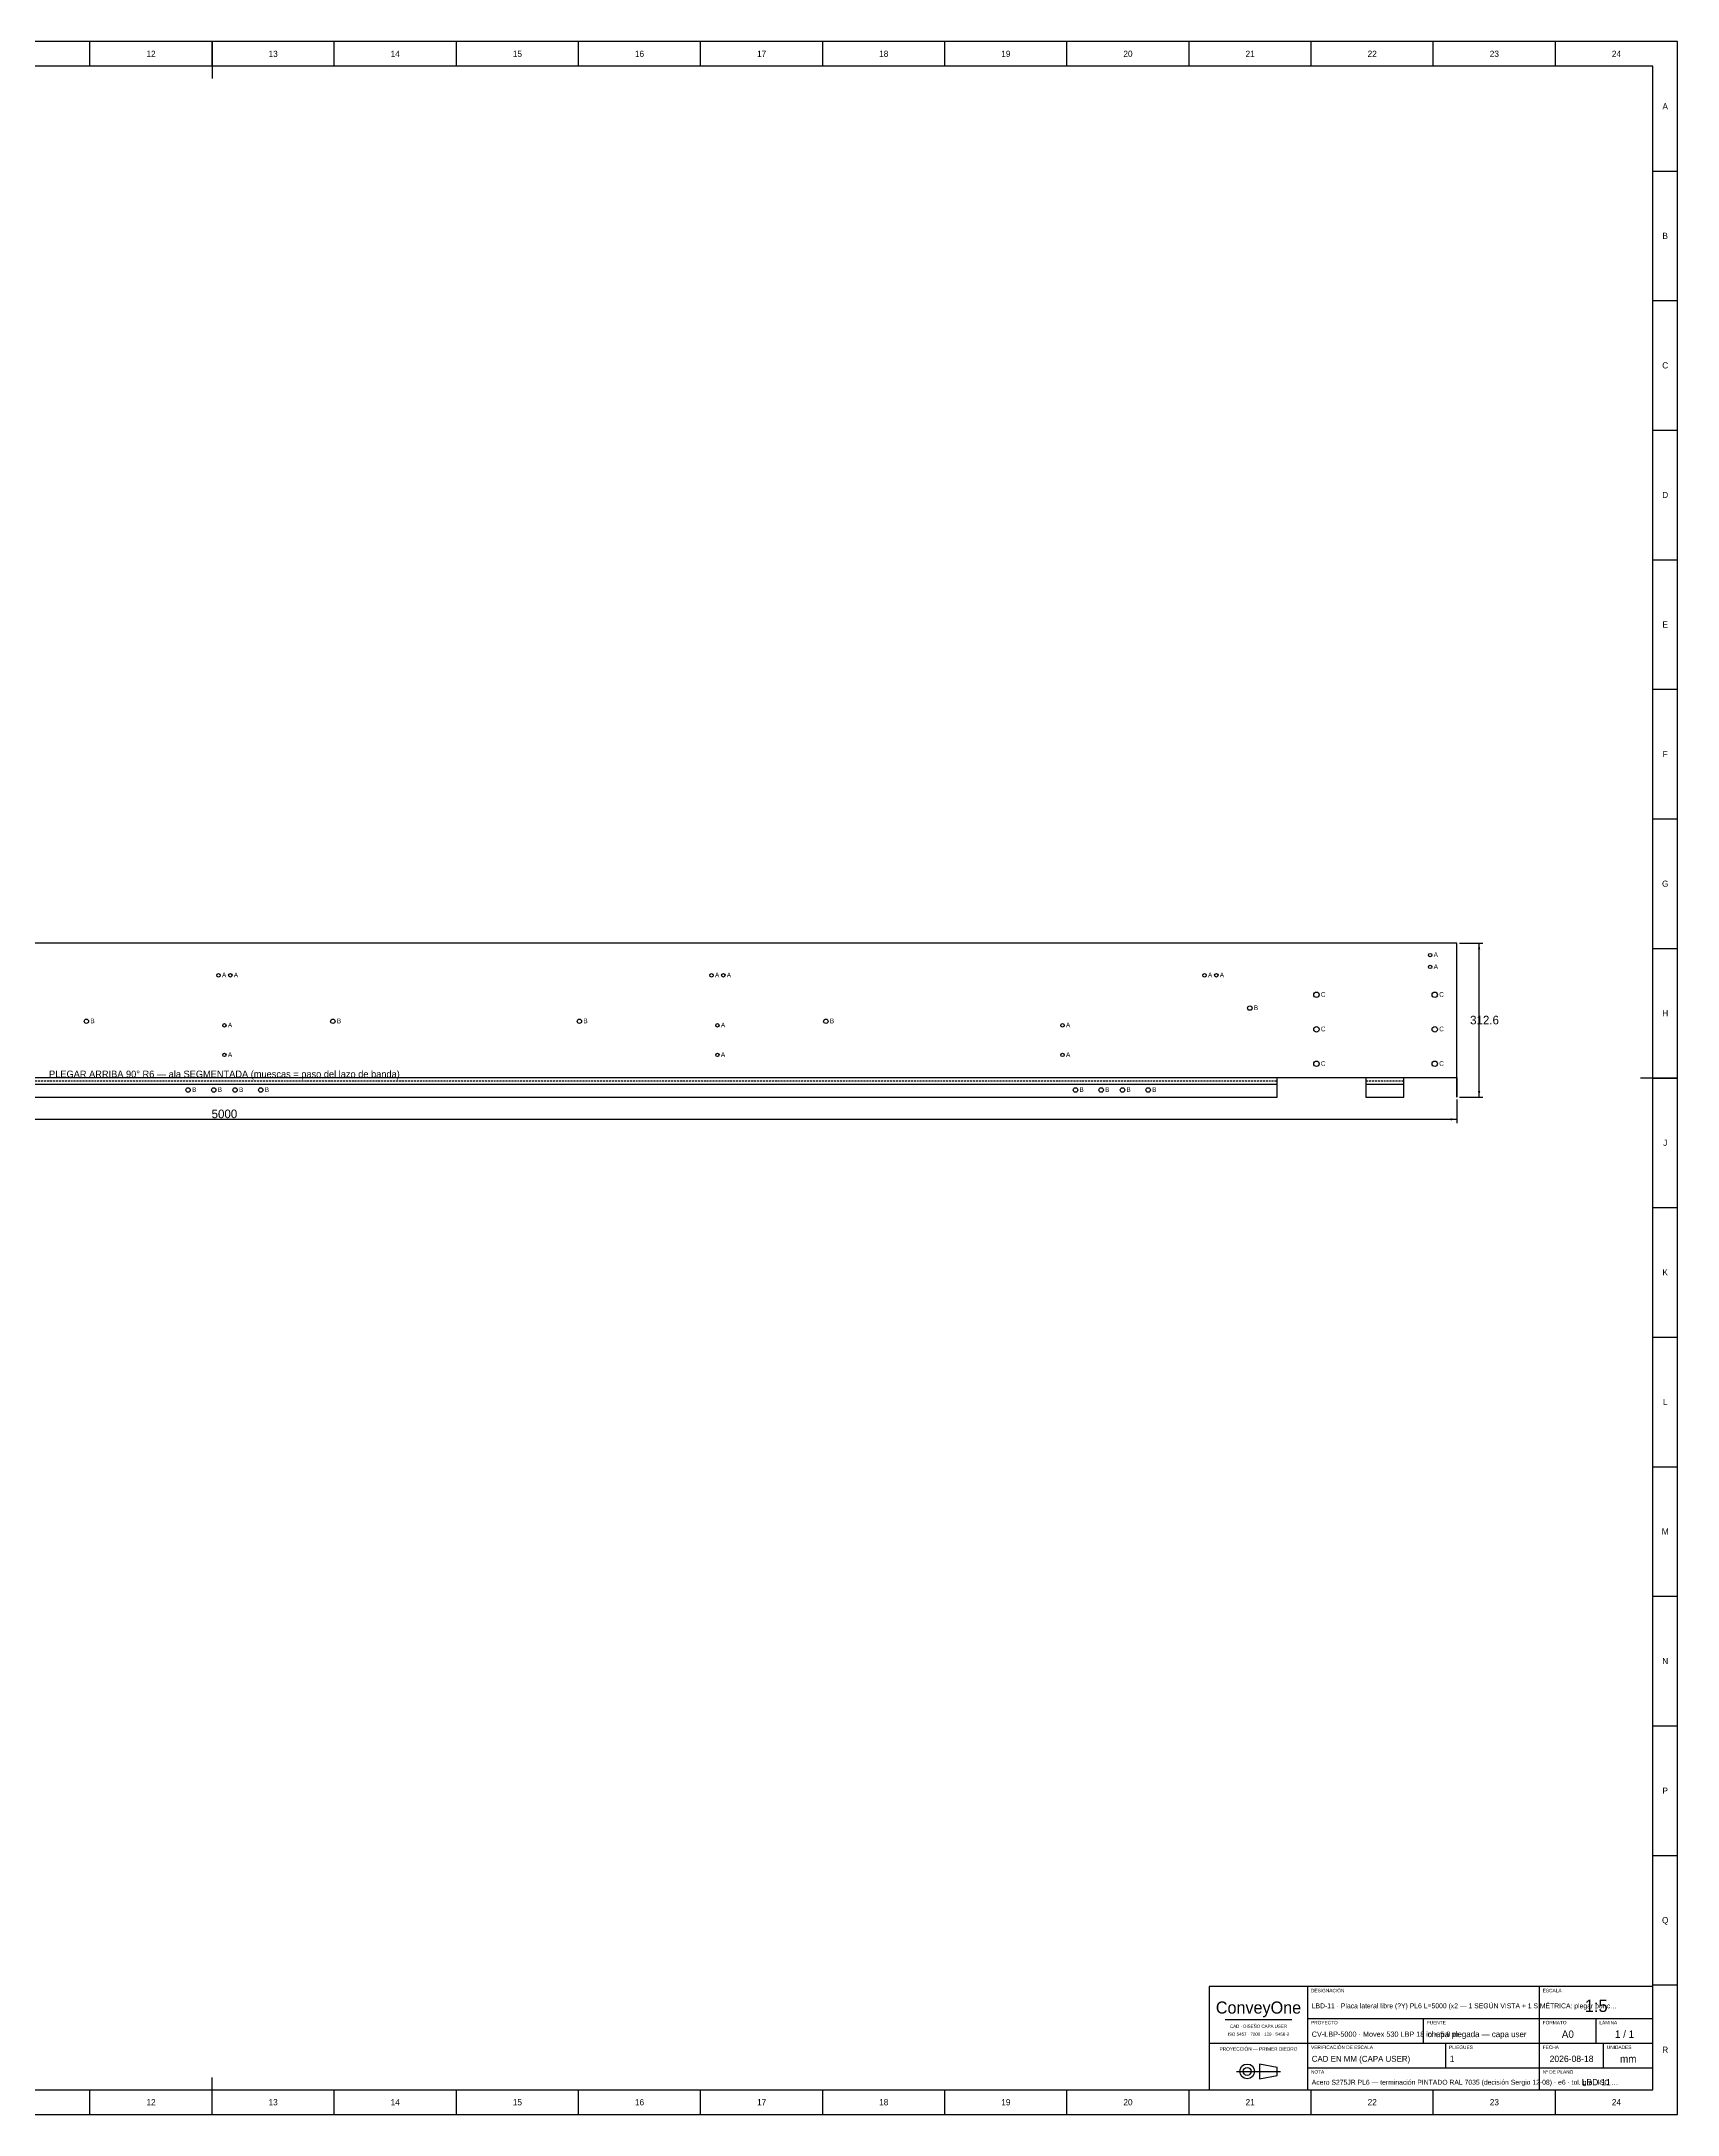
# Model space of a CAD drawing. Extents: x 0 to 5945, y 0 to 4205.
# Drawn here: x 2626 to 5945, y 0 to 4205 of the extents above; entities that cross this region are included whole.
import ezdxf
from ezdxf.enums import TextEntityAlignment as Align

# ---------------------------------------------------------------- set-up
doc = ezdxf.new("R2010")
doc.units = 0
doc.linetypes.add('DASHED', pattern=[6, 4, -2])
for name, color, linetype in [('COTAS', 7, 'CONTINUOUS'), ('FINA', 7, 'CONTINUOUS'), ('NORMA', 7, 'CONTINUOUS'), ('PLIEGUE', 1, 'DASHED'), ('TEXTO', 7, 'CONTINUOUS'), ('VISIBLE', 7, 'CONTINUOUS')]:
    doc.layers.add(name, color=color, linetype=linetype)

msp = doc.modelspace()

# ---------------------------------------------------------------- linework, layer by layer
at = {"layer": 'COTAS'}
for p, q in [((5502.5, 2376.285), (5550, 2376.285)), ((5542.5, 2063.715), (5542.5, 2376.285)), ((5502.5, 2063.715), (5550, 2063.715)), ((497.5, 2018.715), (5497.5, 2018.715)), ((5497.5, 2058.715), (5497.5, 2011.215))]:
    msp.add_line(p, q, dxfattribs=at)
for points in [[(5542.5, 2376.285), (5544.75, 2363.785), (5540.25, 2363.785)], [(5542.5, 2063.715), (5544.75, 2076.215), (5540.25, 2076.215)], [(5497.5, 2018.715), (5485, 2020.965), (5485, 2016.465)]]:
    msp.add_solid(points, dxfattribs=at)
at = {"layer": 'FINA'}
for p, q in [((5945, 4205), (0, 4205)), ((2724.7917, 4155), (2724.7917, 4205)), ((2972.5, 4155), (2972.5, 4205)), ((3220.2083, 4155), (3220.2083, 4205)), ((3467.9167, 4155), (3467.9167, 4205)), ((3715.625, 4155), (3715.625, 4205)), ((3963.3333, 4155), (3963.3333, 4205)), ((4211.0417, 4155), (4211.0417, 4205)), ((4458.75, 4155), (4458.75, 4205)), ((4706.4583, 4155), (4706.4583, 4205)), ((4954.1667, 4155), (4954.1667, 4205)), ((5201.875, 4155), (5201.875, 4205)), ((5449.5833, 4155), (5449.5833, 4205)), ((5697.2917, 4155), (5697.2917, 4205)), ((5945, 0), (5945, 4205)), ((5895, 3942.1875), (5945, 3942.1875)), ((5895, 3679.375), (5945, 3679.375)), ((5895, 3416.5625), (5945, 3416.5625)), ((5895, 3153.75), (5945, 3153.75)), ((5895, 2890.9375), (5945, 2890.9375)), ((5895, 2628.125), (5945, 2628.125)), ((5895, 2365.3125), (5945, 2365.3125)), ((1095.67, 2103.285), (5132.94, 2103.285)), ((5312.94, 2103.285), (5389.84, 2103.285)), ((5895, 2102.5), (5945, 2102.5)), ((1095.67, 2089.715), (5132.94, 2089.715)), ((5312.94, 2089.715), (5389.84, 2089.715)), ((5895, 1839.6875), (5945, 1839.6875)), ((5895, 1576.875), (5945, 1576.875)), ((5895, 1314.0625), (5945, 1314.0625)), ((5895, 1051.25), (5945, 1051.25)), ((5895, 788.4375), (5945, 788.4375)), ((5895, 525.625), (5945, 525.625)), ((5895, 262.8125), (5945, 262.8125)), ((5027.5, 193), (5162.5, 193)), ((5195, 195), (5665, 195)), ((5430, 145), (5430, 195)), ((5665, 195), (5895, 195)), ((5780, 145), (5780, 195)), ((4995, 145), (5195, 145)), ((5195, 145), (5665, 145)), ((5475, 95), (5475, 145)), ((5665, 145), (5895, 145)), ((5795, 95), (5795, 145)), ((5050.15, 87.5), (5139.85, 87.5)), ((5195, 95), (5665, 95)), ((5665, 95), (5895, 95)), ((2724.7917, 0), (2724.7917, 50)), ((2972.5, 0), (2972.5, 50)), ((3220.2083, 0), (3220.2083, 50)), ((3467.9167, 0), (3467.9167, 50)), ((3715.625, 0), (3715.625, 50)), ((3963.3333, 0), (3963.3333, 50)), ((4211.0417, 0), (4211.0417, 50)), ((4458.75, 0), (4458.75, 50)), ((4706.4583, 0), (4706.4583, 50)), ((4954.1667, 0), (4954.1667, 50)), ((5201.875, 0), (5201.875, 50)), ((5449.5833, 0), (5449.5833, 50)), ((5697.2917, 0), (5697.2917, 50)), ((0, 0), (5945, 0))]:
    msp.add_line(p, q, dxfattribs=at)
at = {"layer": 'NORMA'}
for p, q in [((2972.5, 4205), (2972.5, 4130)), ((5895, 4155), (100, 4155)), ((5895, 50), (5895, 4155)), ((5945, 2102.5), (5870, 2102.5)), ((5895, 260), (4995, 260)), ((4995, 260), (4995, 50)), ((5195, 50), (5195, 260)), ((5665, 50), (5665, 260)), ((5895, 50), (5895, 260)), ((100, 50), (5895, 50)), ((2972.5, 0), (2972.5, 75)), ((4995, 50), (5895, 50))]:
    msp.add_line(p, q, dxfattribs=at)
at = {"layer": 'PLIEGUE'}
for p, q in [((1095.67, 2096.505), (5132.94, 2096.505)), ((5312.94, 2096.505), (5389.84, 2096.505))]:
    msp.add_line(p, q, dxfattribs=at)
at = {"layer": 'TEXTO'}
for p, q in [((5132.95, 95.55), (5097.3, 102.45)), ((5097.3, 102.45), (5097.3, 72.55)), ((5132.95, 79.45), (5132.95, 95.55)), ((5097.3, 72.55), (5132.95, 79.45))]:
    msp.add_line(p, q, dxfattribs=at)
for radius in [14.95, 8.05]:
    msp.add_circle((5072, 87.5), radius, dxfattribs=at)
at = {"layer": 'VISIBLE'}
for p, q in [((5497.5, 2376.285), (497.5, 2376.285)), ((5497.5, 2063.715), (5497.5, 2376.285)), ((5132.94, 2063.715), (5132.94, 2103.285)), ((5132.94, 2103.285), (5312.94, 2103.285)), ((5312.94, 2103.285), (5312.94, 2063.715)), ((5389.84, 2063.715), (5389.84, 2103.285)), ((5389.84, 2103.285), (5497.5, 2103.285)), ((5497.5, 2103.285), (5497.5, 2063.715)), ((1095.67, 2063.715), (5132.94, 2063.715)), ((5312.94, 2063.715), (5389.84, 2063.715))]:
    msp.add_line(p, q, dxfattribs=at)
for centre, radius in [((5443.3, 2351.835), 3.5), ((2985.5, 2310.785), 3.5), ((3009.5, 2310.785), 3.5), ((3985.5, 2310.785), 3.5), ((4009.5, 2310.785), 3.5), ((4985.5, 2310.785), 3.5), ((5009.5, 2310.785), 3.5), ((5443.3, 2327.835), 3.5), ((5212.5, 2271.285), 5.5), ((5452.5, 2271.285), 5.5), ((5077.5, 2244.285), 4.5), ((2717.5, 2217.535), 4.5), ((2997.5, 2209.285), 3.5), ((3217.5, 2217.535), 4.5), ((3717.5, 2217.535), 4.5), ((3997.5, 2209.285), 3.5), ((4217.5, 2217.535), 4.5), ((4697.5, 2209.285), 3.5), ((5212.5, 2201.285), 5.5), ((5452.5, 2201.285), 5.5), ((2997.5, 2149.285), 3.5), ((3997.5, 2149.285), 3.5), ((4697.5, 2149.285), 3.5), ((5212.5, 2131.285), 5.5), ((5452.5, 2131.285), 5.5), ((2923.8, 2078.215), 4.5), ((2975.9, 2078.215), 4.5), ((3019.1, 2078.215), 4.5), ((3071.2, 2078.215), 4.5), ((4723.8, 2078.215), 4.5), ((4775.9, 2078.215), 4.5), ((4819.1, 2078.215), 4.5), ((4871.2, 2078.215), 4.5)]:
    msp.add_circle(centre, radius, dxfattribs=at)

# ---------------------------------------------------------------- texts
at = {"layer": 'COTAS'}
for s, p in [('312.6', (5553.5, 2220)), ('5000', (2997.5, 2029.715))]:
    msp.add_text(s, height=17.5, dxfattribs=at).set_placement(p, align=Align.MIDDLE_CENTER)
at = {"layer": 'TEXTO'}
for s, height, p in [('12', 12.5, (2848.6458, 4180)), ('13', 12.5, (3096.3542, 4180)), ('14', 12.5, (3344.0625, 4180)), ('15', 12.5, (3591.7708, 4180)), ('16', 12.5, (3839.4792, 4180)), ('17', 12.5, (4087.1875, 4180)), ('18', 12.5, (4334.8958, 4180)), ('19', 12.5, (4582.6042, 4180)), ('20', 12.5, (4830.3125, 4180)), ('21', 12.5, (5078.0208, 4180)), ('22', 12.5, (5325.7292, 4180)), ('23', 12.5, (5573.4375, 4180)), ('24', 12.5, (5821.1458, 4180)), ('A', 12.5, (5920, 4073.5938)), ('B', 12.5, (5920, 3810.7813)), ('C', 12.5, (5920, 3547.9688)), ('D', 12.5, (5920, 3285.1563)), ('E', 12.5, (5920, 3022.3438)), ('F', 12.5, (5920, 2759.5313)), ('G', 12.5, (5920, 2496.7188)), ('H', 12.5, (5920, 2233.9063)), ('PLEGAR ARRIBA 90° R6 — ala SEGMENTADA (muescas = paso del lazo de banda)', 14, (2997.5, 2110.505)), ('J', 12.5, (5920, 1971.0938)), ('K', 12.5, (5920, 1708.2813)), ('L', 12.5, (5920, 1445.4688)), ('M', 12.5, (5920, 1182.6563)), ('N', 12.5, (5920, 919.8438)), ('P', 12.5, (5920, 657.0313)), ('Q', 12.5, (5920, 394.2188)), ('ConveyOne', 24.5, (5095, 217)), ('1:5', 25, (5780, 220.5)), ('CAD · DISEÑO CAPA USER', 6.5, (5095, 179)), ('A0', 15, (5722.5, 163)), ('1 / 1', 15, (5837.5, 163)), ('PROYECCIÓN — PRIMER DIEDRO', 7, (5095, 133)), ('ISO 5457 · 7200 · 129 · 5456-2', 6.5, (5095, 163)), ('R', 12.5, (5920, 131.4063)), ('2026-08-18', 13, (5730, 113)), ('mm', 15, (5845, 113)), ('LBD-11', 13, (5780, 65.5)), ('12', 12.5, (2848.6458, 25)), ('13', 12.5, (3096.3542, 25)), ('14', 12.5, (3344.0625, 25)), ('15', 12.5, (3591.7708, 25)), ('16', 12.5, (3839.4792, 25)), ('17', 12.5, (4087.1875, 25)), ('18', 12.5, (4334.8958, 25)), ('19', 12.5, (4582.6042, 25)), ('20', 12.5, (4830.3125, 25)), ('21', 12.5, (5078.0208, 25)), ('22', 12.5, (5325.7292, 25)), ('23', 12.5, (5573.4375, 25)), ('24', 12.5, (5821.1458, 25))]:
    msp.add_text(s, height=height, dxfattribs=at).set_placement(p, align=Align.MIDDLE_CENTER)
for s, height, p in [('A', 9.5, (5450.3, 2347.835)), ('A', 9.5, (2992.5, 2306.785)), ('A', 9.5, (3016.5, 2306.785)), ('A', 9.5, (3992.5, 2306.785)), ('A', 9.5, (4016.5, 2306.785)), ('A', 9.5, (4992.5, 2306.785)), ('A', 9.5, (5016.5, 2306.785)), ('A', 9.5, (5450.3, 2323.835)), ('C', 9.5, (5221.5, 2267.285)), ('C', 9.5, (5461.5, 2267.285)), ('B', 9.5, (5085.5, 2240.285)), ('B', 9.5, (2725.5, 2213.535)), ('A', 9.5, (3004.5, 2205.285)), ('B', 9.5, (3225.5, 2213.535)), ('B', 9.5, (3725.5, 2213.535)), ('A', 9.5, (4004.5, 2205.285)), ('B', 9.5, (4225.5, 2213.535)), ('A', 9.5, (4704.5, 2205.285)), ('C', 9.5, (5221.5, 2197.285)), ('C', 9.5, (5461.5, 2197.285)), ('A', 9.5, (3004.5, 2145.285)), ('A', 9.5, (4004.5, 2145.285)), ('A', 9.5, (4704.5, 2145.285)), ('C', 9.5, (5221.5, 2127.285)), ('C', 9.5, (5461.5, 2127.285)), ('B', 9.5, (2931.8, 2074.215)), ('B', 9.5, (2983.9, 2074.215)), ('B', 9.5, (3027.1, 2074.215)), ('B', 9.5, (3079.2, 2074.215)), ('B', 9.5, (4731.8, 2074.215)), ('B', 9.5, (4783.9, 2074.215)), ('B', 9.5, (4827.1, 2074.215)), ('B', 9.5, (4879.2, 2074.215)), ('DESIGNACIÓN', 7, (5201.5, 248)), ('ESCALA', 7, (5671.5, 248)), ('PROYECTO', 7, (5201.5, 183)), ('FUENTE', 7, (5436.5, 183)), ('FORMATO', 7, (5671.5, 183)), ('LÁMINA', 7, (5786.5, 183)), ('VERIFICACIÓN DE ESCALA', 7, (5201.5, 133)), ('PLIEGUES', 7, (5481.5, 133)), ('FECHA', 7, (5671.5, 133)), ('UNIDADES', 7, (5801.5, 133)), ('NOTA', 7, (5201.5, 83)), ('Nº DE PLANO', 7, (5671.5, 83))]:
    msp.add_text(s, height=height, dxfattribs=at).set_placement(p)
for s, height, p in [('LBD-11 · Placa lateral libre (?Y) PL6 L=5000 (x2 — 1 SEGÚN VISTA + 1 SIMÉTRICA: plegar por c…', 10, (5203, 220.5)), ('CV-LBP-5000 · Movex 530 LBP 18 in × 5.0 m', 10.6647, (5203, 163)), ('chapa plegada — capa user', 12, (5438, 163)), ('CAD EN MM (CAPA USER)', 12, (5203, 113)), ('1', 13, (5483, 113)), ('Acero S275JR PL6 — terminación PINTADO RAL 7035 (decisión Sergio 12-08) · e6 · tol. gral. ISO …', 10, (5203, 65.5))]:
    msp.add_text(s, height=height, dxfattribs=at).set_placement(p, align=Align.MIDDLE_LEFT)

doc.saveas('drawing.dxf')
